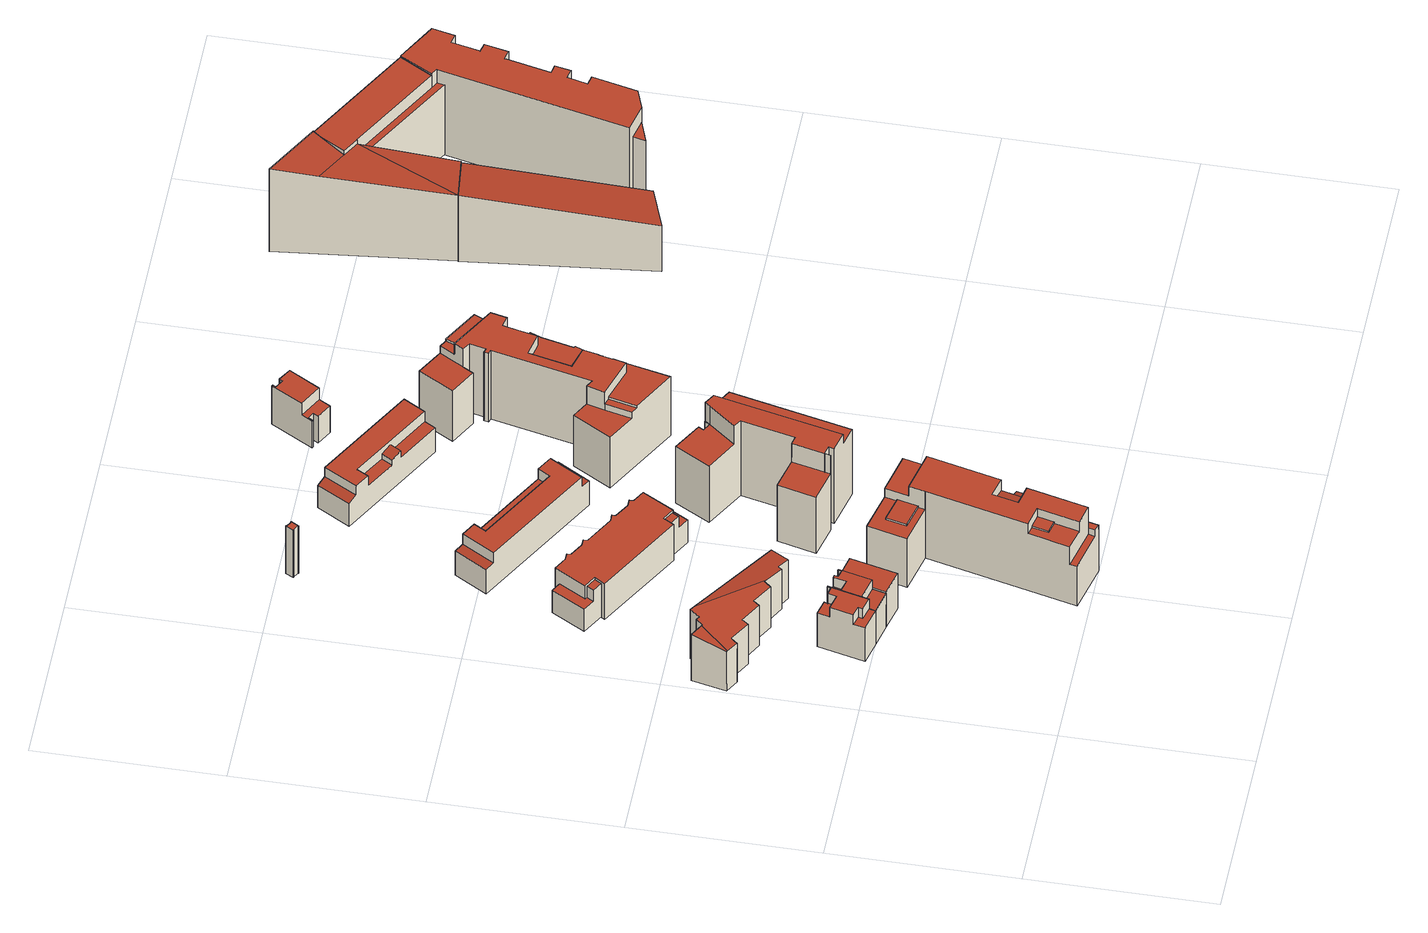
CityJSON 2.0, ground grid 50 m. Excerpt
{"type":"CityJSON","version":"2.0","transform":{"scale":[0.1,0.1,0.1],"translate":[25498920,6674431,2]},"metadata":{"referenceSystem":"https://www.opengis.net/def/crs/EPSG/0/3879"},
"CityObjects":{
"building1":{"type":"Building","attributes":{"Rakennuksen_tila":"voimassa","C_KAYTTARK":"011","CODE":"2018-111","VTJ_PRT":"103520365L","TYYPPI":"1","TILA_KOODI":0,"TILA":"2","RATU":63324,"KG_KRAKENN":5095135,"I_KEROSAL":191,"I_KERRLKM":4,"BuildingHeightNN":19,"RoofNames":"flat","LowestRoof":"15.5","HighestRoof":"18.9","GroundLevel":"3.5","Integrate_LoD[2].integrating_person":"vcdb_user","Integrate_LoD[2].integration_date":"2019-08-22","Integrate_LoD[2].matching_mode":1,"Integrate_LoD[2].area_diff":0,"Integrate_LoD[2].area_diff_filter":10,"Integrate_LoD[2].overlap_DB_to_file":100,"Integrate_LoD[2].overlap_file_to_DB":100,"Integrate_LoD[2].overlap_filter":89,"function":"011","roofType":"1000","measuredHeight":15.3,"storeysAboveGround":4},"address":[{"country":"Finland","locality":"Helsinki"}],"geometry":[{"type":"Solid","lod":"2","boundaries":[[[[0,1,2,3,4,5]],[[6,7,8,9,10,11]],[[12,13,14,15,16,17,18,19]],[[12,19,20,6,11,21,0,5]],[[22,7,6,20]],[[18,22,20,19]],[[23,15,14,24]],[[25,23,24,26]],[[2,25,26,3]],[[27,1,0,21]],[[10,27,21,11]],[[28,9,8,29]],[[16,28,29,17]],[[4,13,12,5]],[[8,7,22,18,17,29]],[[25,2,1,27,10,9,28,16,15,23]],[[3,26,24,14,13,4]]]],"semantics":{"surfaces":[{"type":"WallSurface"},{"type":"GroundSurface"},{"type":"RoofSurface","RoofOrientation":-1,"ZMinASL":15.5,"ZMin":12,"ZMaxASL":15.5,"ZMax":12,"RoofPitch":90,"Area":14.3},{"type":"RoofSurface","RoofOrientation":-1,"ZMinASL":18.9,"ZMin":15.3,"ZMaxASL":18.9,"ZMax":15.3,"RoofPitch":90,"Area":52.3},{"type":"RoofSurface","RoofOrientation":-1,"ZMinASL":15.5,"ZMin":12,"ZMaxASL":15.5,"ZMax":12,"RoofPitch":90,"Area":15.4}],"values":[[0,0,0,1,0,0,0,0,0,0,0,0,0,0,2,3,4]]}}]},
"building2":{"type":"Building","attributes":{"Rakennuksen_tila":"voimassa","C_KAYTTARK":"011","CODE":"2018-111","VTJ_PRT":"103520368P","TYYPPI":"1","TILA_KOODI":0,"TILA":"2","RATU":63325,"KG_KRAKENN":5095137,"I_KEROSAL":212,"I_KERRLKM":4,"BuildingHeightNN":19,"RoofNames":"flat","LowestRoof":"15.5","HighestRoof":"18.9","GroundLevel":"3.5","Integrate_LoD[2].integrating_person":"vcdb_user","Integrate_LoD[2].integration_date":"2019-08-22","Integrate_LoD[2].matching_mode":1,"Integrate_LoD[2].area_diff":0,"Integrate_LoD[2].area_diff_filter":10,"Integrate_LoD[2].overlap_DB_to_file":100,"Integrate_LoD[2].overlap_file_to_DB":100,"Integrate_LoD[2].overlap_filter":89,"function":"011","roofType":"1000","measuredHeight":15.3,"storeysAboveGround":4},"address":[{"country":"Finland","locality":"Helsinki"}],"geometry":[{"type":"Solid","lod":"2","boundaries":[[[[30,31,32,33,34,35,36,37,38,39]],[[40,41,4,42]],[[43,30,39,40,42,44]],[[0,45,46,35,34,47]],[[5,4,41,38,37,48,45,0]],[[5,0,47,49,50,51,43,44]],[[39,38,41,40]],[[31,30,43,51]],[[32,31,51,50]],[[33,32,50,49]],[[34,33,49,47]],[[36,35,46,52]],[[37,36,52,48]],[[42,4,5,44]],[[46,45,48,52]]]],"semantics":{"surfaces":[{"type":"RoofSurface","RoofOrientation":-1,"ZMinASL":18.9,"ZMin":15.3,"ZMaxASL":18.9,"ZMax":15.3,"RoofPitch":90,"Area":45.4},{"type":"RoofSurface","RoofOrientation":-1,"ZMinASL":15.5,"ZMin":12,"ZMaxASL":15.5,"ZMax":12,"RoofPitch":90,"Area":24.6},{"type":"WallSurface"},{"type":"GroundSurface"},{"type":"RoofSurface","RoofOrientation":-1,"ZMinASL":15.5,"ZMin":12,"ZMaxASL":15.5,"ZMax":12,"RoofPitch":90,"Area":12}],"values":[[0,1,2,2,2,3,2,2,2,2,2,2,2,2,4]]}}]},
"building3":{"type":"Building","attributes":{"CODE":"111","Integrate_LoD[1].overlap_filter":89,"Integrate_LoD[1].overlap_file_to_DB":100,"Integrate_LoD[1].overlap_DB_to_file":100,"Integrate_LoD[1].area_diff_filter":10,"Integrate_LoD[1].area_diff":0,"Integrate_LoD[1].matching_mode":1,"Integrate_LoD[1].integration_date":"2016-10-28","Integrate_LoD[1].integrating_person":"vcdb_user","GroundLevel":2.73,"HighestRoof":17.58,"LowestRoof":17.58,"BREC_RoofNames":"flat","BREC_BuildingHeightNN":17.58,"KG_KRAKENN":5088971,"REPAIRED":"no","TILA_KOODI":2,"C_KAYTTARK":"039","Kerrosala":1195,"Rakennuksen_tila":"voimassa","Kayttotarkoitus":"Asuinrakennus","Kerroksia":4,"Rakennustunnus_(VTJ-PRT)":"102821537S","Katuosoite":"Arcturuksenkatu 6","Valmistunut":"2015-06-12","Rakennusaine":"Betoni tai kevytbetoni","Tilavuus":4765,"Kokonaisala":1596,"Rakennustunnus_(RATU)":62413,"roofType":"1000","measuredHeight":14.86},"address":[{"country":"Finland","locality":"Helsinki"},{"country":"Finland","locality":"Helsinki"}],"geometry":[{"type":"Solid","lod":"2","boundaries":[[[[53,54,55,56,57]],[[58,59,60,61]],[[62,63,64,65]],[[66,67,68,69]],[[70,71,72,73]],[[59,68,67,60]],[[74,75,76,77]],[[78,79,80,56,55,81]],[[82,58,61,83]],[[84,78,81,82,83]],[[64,63,85,70,73]],[[80,79,86,87]],[[68,59,58,82,81,55,54,88,71,70,85,89,75,74,90,69]],[[85,63,62,89]],[[69,90,91,66]],[[90,74,77,91]],[[61,60,67,66,91,77,76,65,64,73,72,92,53,57,87,86,84,83]],[[56,80,87,57]],[[71,88,92,72]],[[76,75,89,62,65]],[[88,54,53,92]],[[79,78,84,86]]]],"semantics":{"surfaces":[{"type":"WallSurface"},{"type":"RoofSurface","Area":123.48,"RoofPitch":82.94,"ZMax":17.46,"ZMaxASL":20.19,"ZMin":13.75,"ZMinASL":16.48,"RoofOrientation":119.64},{"type":"RoofSurface","Area":188.75,"RoofPitch":75.1,"ZMax":17.52,"ZMaxASL":20.25,"ZMin":13.78,"ZMinASL":16.5,"RoofOrientation":200.57},{"type":"GroundSurface"}],"values":[[0,0,0,0,0,0,0,1,0,0,0,0,2,2,0,0,3,0,0,0,0,0]]}}]},
"building4":{"type":"Building","attributes":{"Rakennuksen_tila":"rakenteilla","C_KAYTTARK":"011","CODE":"2018-111","VTJ_PRT":"103520362H","TYYPPI":"1","TILA_KOODI":0,"TILA":"2","RATU":63326,"KG_KRAKENN":5095139,"I_KEROSAL":199,"I_KERRLKM":3,"BuildingHeightNN":16,"RoofNames":"flat","LowestRoof":"16.0","HighestRoof":"16.0","GroundLevel":"3.5","Integrate_LoD[2].integrating_person":"vcdb_user","Integrate_LoD[2].integration_date":"2019-08-22","Integrate_LoD[2].matching_mode":1,"Integrate_LoD[2].area_diff":0,"Integrate_LoD[2].area_diff_filter":10,"Integrate_LoD[2].overlap_DB_to_file":100,"Integrate_LoD[2].overlap_file_to_DB":100,"Integrate_LoD[2].overlap_filter":89,"function":"011","roofType":"1000","measuredHeight":12.4,"storeysAboveGround":3},"address":[{"country":"Finland","locality":"Helsinki"}],"geometry":[{"type":"Solid","lod":"2","boundaries":[[[[43,93,94,44]],[[95,96,97,98]],[[98,97,44,94]],[[95,98,94,93]],[[96,95,93,43]],[[97,96,43,44]]]],"semantics":{"surfaces":[{"type":"GroundSurface"},{"type":"RoofSurface","RoofOrientation":-1,"ZMinASL":16,"ZMin":12.4,"ZMaxASL":16,"ZMax":12.4,"RoofPitch":90,"Area":90.6},{"type":"WallSurface"}],"values":[[0,1,2,2,2,2]]}}]},
"building5":{"type":"Building","attributes":{"REPAIRED":"no","Integrate_LoD[1].overlap_filter":89,"Integrate_LoD[1].overlap_file_to_DB":100,"Integrate_LoD[1].overlap_DB_to_file":100,"Integrate_LoD[1].area_diff_filter":10,"Integrate_LoD[1].area_diff":0,"Integrate_LoD[1].matching_mode":1,"Integrate_LoD[1].integration_date":"2016-10-28","Integrate_LoD[1].integrating_person":"vcdb_user","GroundLevel":2.91,"HighestRoof":26.54,"LowestRoof":26.54,"BREC_RoofNames":"flat","BREC_BuildingHeightNN":26.54,"KG_KRAKENN":5081933,"Kerroksia":7,"TILA_KOODI":2,"CODE":"111","C_KAYTTARK":"039","Rakennuksen_tila":"voimassa","Kayttotarkoitus":"Asuinrakennus","Rakennustunnus_(VTJ-PRT)":"1021450332","Katuosoite":"Capellan puistotie 2","Valmistunut":"2015-03-23","Rakennusaine":"Betoni tai kevytbetoni","Tilavuus":15051,"Kokonaisala":4576,"Kerrosala":3667,"Rakennustunnus_(RATU)":61123,"roofType":"1000","measuredHeight":23.63},"address":[{"country":"Finland","locality":"Helsinki"},{"country":"Finland","locality":"Helsinki"}],"geometry":[{"type":"Solid","lod":"2","boundaries":[[[[99,100,101,102,103,104,105,106,107,108,109,110,111,112]],[[113,114,115,116,117,112,111,118]],[[119,101,100,120]],[[102,121,122,103]],[[123,99,112,117]],[[124,125,126,127]],[[128,129,130,131]],[[132,109,108,133]],[[134,105,104,135]],[[106,136,137,107]],[[115,138,139,140,141,116]],[[142,143,144,145]],[[143,146,147,144]],[[148,142,145,149]],[[129,150,151,130]],[[99,123,120,100]],[[152,153,154,155]],[[107,137,133,108]],[[104,103,122,135]],[[156,138,115,114]],[[157,158,159,160]],[[113,161,162,156,114]],[[163,164,165,166]],[[167,150,129,128]],[[143,142,148,146]],[[154,168,169,170,171,172,155]],[[126,141,140,127]],[[131,130,151,173,172,171]],[[134,160,159,166,165]],[[109,132,168,174,110]],[[111,110,174,153,152,118]],[[101,119,121,102]],[[105,134,165,136,106]],[[175,173,151,150,167,176]],[[170,169,164,163,158,157,125,124,161,175,176]],[[149,145,144,147,139,138,156,162]],[[176,167,128,131,171,170]],[[158,163,166,159]],[[118,152,155,172,173,175,161,113]],[[140,139,147,146,148,149,162,161,124,127]],[[169,168,132,133,137,136,165,164]],[[174,168,154,153]],[[122,121,119,120,123,117,116,141,126,125,157,160,134,135]]]],"semantics":{"surfaces":[{"type":"WallSurface"},{"type":"GroundSurface"},{"type":"RoofSurface","Area":16.92,"RoofPitch":90,"ZMax":14.15,"ZMaxASL":17.06,"ZMin":14.15,"ZMinASL":17.06,"RoofOrientation":-1},{"type":"RoofSurface","Area":16.26,"RoofPitch":90,"ZMax":20.8,"ZMaxASL":23.72,"ZMin":20.8,"ZMinASL":23.72,"RoofOrientation":-1},{"type":"RoofSurface","Area":40.17,"RoofPitch":90,"ZMax":17.82,"ZMaxASL":20.73,"ZMin":17.82,"ZMinASL":20.73,"RoofOrientation":-1},{"type":"RoofSurface","Area":72.85,"RoofPitch":90,"ZMax":20.25,"ZMaxASL":23.16,"ZMin":20.25,"ZMinASL":23.16,"RoofOrientation":-1},{"type":"RoofSurface","Area":38.17,"RoofPitch":79.21,"ZMax":20.89,"ZMaxASL":23.81,"ZMin":19.86,"ZMinASL":22.78,"RoofOrientation":103.56},{"type":"RoofSurface","Area":12.36,"RoofPitch":90,"ZMax":16.41,"ZMaxASL":19.32,"ZMin":16.41,"ZMinASL":19.32,"RoofOrientation":-1},{"type":"RoofSurface","Area":14.07,"RoofPitch":90,"ZMax":19.43,"ZMaxASL":22.35,"ZMin":19.43,"ZMinASL":22.35,"RoofOrientation":-1},{"type":"RoofSurface","Area":387.22,"RoofPitch":90,"ZMax":23.64,"ZMaxASL":26.55,"ZMin":23.64,"ZMinASL":26.55,"RoofOrientation":-1},{"type":"RoofSurface","Area":80.06,"RoofPitch":90,"ZMax":17.27,"ZMaxASL":20.18,"ZMin":17.27,"ZMinASL":20.18,"RoofOrientation":-1}],"values":[[0,1,0,0,0,0,0,0,0,0,0,0,0,0,0,2,2,2,2,0,0,0,0,3,4,0,5,5,6,7,0,8,8,0,9,10,0,0,0,0,0,0,0]]}}]},
"building6":{"type":"Building","attributes":{"GroundLevel":"4.0","HighestRoof":"16.0","LowestRoof":"11.9","RoofNames":"flat","BuildingHeightNN":16,"SUUNNITELMA_ALUE":"Suvilahti","Rakennuksen_tila":"suunnitelma","Integrate_LoD[2].overlap_filter":89,"Integrate_LoD[2].overlap_file_to_DB":100,"Integrate_LoD[2].overlap_DB_to_file":100,"Integrate_LoD[2].area_diff_filter":10,"Integrate_LoD[2].area_diff":0,"Integrate_LoD[2].matching_mode":1,"Integrate_LoD[2].integration_date":"2019-01-28","Integrate_LoD[2].integrating_person":"vcdb_user","roofType":"1000","measuredHeight":12},"address":[{"country":"Finland","locality":"Helsinki"}],"geometry":[{"type":"Solid","lod":"2","boundaries":[[[[177,178,179,180,181,182,183,184]],[[185,186,177,184]],[[187,188,189,190,191,192,193,194,195,196,186,185]],[[183,187,185,184]],[[197,193,192,198]],[[199,197,198,200]],[[190,199,200,191]],[[181,189,188,182]],[[194,180,179,195]],[[196,178,177,186]],[[183,182,188,187]],[[200,198,192,191]],[[197,199,190,189,181,180,194,193]],[[179,178,196,195]]]],"semantics":{"surfaces":[{"type":"WallSurface"},{"type":"GroundSurface"},{"type":"RoofSurface","Area":35.1,"RoofPitch":90,"ZMax":7.9,"ZMaxASL":11.9,"ZMin":7.9,"ZMinASL":11.9,"RoofOrientation":-1},{"type":"RoofSurface","Area":84.5,"RoofPitch":90,"ZMax":7.9,"ZMaxASL":11.9,"ZMin":7.9,"ZMinASL":11.9,"RoofOrientation":-1},{"type":"RoofSurface","Area":257.5,"RoofPitch":90,"ZMax":12,"ZMaxASL":16,"ZMin":12,"ZMinASL":16,"RoofOrientation":-1},{"type":"RoofSurface","Area":37.3,"RoofPitch":90,"ZMax":7.9,"ZMaxASL":11.9,"ZMin":7.9,"ZMinASL":11.9,"RoofOrientation":-1}],"values":[[0,1,0,0,0,0,0,0,0,0,2,3,4,5]]}}]},
"building7":{"type":"Building","attributes":{"Integrate_LoD[2].integrating_person":"vcdb_user","Integrate_LoD[2].integration_date":"2019-10-09","Integrate_LoD[2].matching_mode":1,"Integrate_LoD[2].area_diff":0,"Integrate_LoD[2].area_diff_filter":10,"Integrate_LoD[2].overlap_DB_to_file":100,"Integrate_LoD[2].overlap_file_to_DB":100,"Integrate_LoD[2].overlap_filter":89,"Rakennuksen_tila":"rakenteilla","VTJ_PRT":"1036517561","RATU":66213,"BuildingHeightNN":17,"RoofNames":"flat","LowestRoof":16.6,"HighestRoof":16.6,"GroundLevel":3.9,"roofType":"1000","measuredHeight":12.6},"address":[{"country":"Finland","locality":"Helsinki"}],"geometry":[{"type":"Solid","lod":"2","boundaries":[[[[201,202,203,204]],[[202,205,206,203]],[[205,207,208,206]],[[207,209,210,208]],[[209,211,212,210]],[[211,213,214,212]],[[213,215,216,214]],[[215,217,218,216]],[[217,219,220,218]],[[219,221,222,220]],[[221,223,224,222]],[[219,217,215,213,211,209,207,205,202,201,225,226,227,228,229,230,231,232,223,221]],[[233,234,235,236,237,238,239,240,204,203,206,208,210,212,214,216,218,220,222,224]],[[223,232,233,224]],[[232,231,234,233]],[[231,230,235,234]],[[230,229,236,235]],[[229,228,237,236]],[[228,227,238,237]],[[227,226,239,238]],[[226,225,240,239]],[[225,201,204,240]]]],"semantics":{"surfaces":[{"type":"WallSurface"},{"type":"RoofSurface","RoofOrientation":-1,"ZMinASL":16.6,"ZMin":12.6,"ZMaxASL":16.6,"ZMax":12.6,"RoofPitch":90,"Area":419.9},{"type":"GroundSurface"}],"values":[[0,0,0,0,0,0,0,0,0,0,0,1,2,0,0,0,0,0,0,0,0,0]]}}]},
"building8":{"type":"Building","attributes":{"GroundLevel":7.59,"HighestRoof":24.49,"LowestRoof":24.49,"BREC_RoofNames":"flat","BREC_BuildingHeightNN":24.49,"REPAIRED":"no","CODE":"210","Integrate_LoD[1].overlap_filter":89,"Integrate_LoD[1].overlap_file_to_DB":100,"Integrate_LoD[1].overlap_DB_to_file":100,"Integrate_LoD[1].area_diff_filter":10,"Integrate_LoD[1].area_diff":0,"Integrate_LoD[1].matching_mode":1,"Integrate_LoD[1].integration_date":"2016-10-28","Integrate_LoD[1].integrating_person":"vcdb_user","roofType":"1000","measuredHeight":16.9},"address":[{"country":"Finland","locality":"Helsinki"},{"country":"Finland","locality":"Helsinki"}],"geometry":[{"type":"Solid","lod":"2","boundaries":[[[[241,242,243,244]],[[245,246,247,248]],[[249,250,242,241]],[[248,247,250,249]],[[251,252,253,254]],[[255,256,246,245]],[[254,253,256,255]],[[257,243,242,250,247,246,256,253,252,258,259,260]],[[261,251,254,255,245,248,249,241,244,262,263,264]],[[263,260,259,264]],[[262,257,260,263]],[[244,243,257,262]],[[261,258,252,251]],[[264,259,258,261]]]],"semantics":{"surfaces":[{"type":"WallSurface"},{"type":"GroundSurface"},{"type":"RoofSurface","Area":4.47,"RoofPitch":90,"ZMax":16.9,"ZMaxASL":24.49,"ZMin":16.9,"ZMinASL":24.49,"RoofOrientation":-1}],"values":[[0,0,0,0,0,0,0,1,2,0,0,0,0,0]]}}]},
"building9":{"type":"Building","attributes":{"Integrate_LoD[1].overlap_filter":89,"Integrate_LoD[1].overlap_file_to_DB":100,"Integrate_LoD[1].overlap_DB_to_file":100,"Integrate_LoD[1].area_diff_filter":10,"Integrate_LoD[1].area_diff":0,"Integrate_LoD[1].matching_mode":1,"Integrate_LoD[1].integration_date":"2016-10-28","Integrate_LoD[1].integrating_person":"vcdb_user","GroundLevel":4.16,"HighestRoof":16.51,"LowestRoof":16.51,"BREC_RoofNames":"flat","BREC_BuildingHeightNN":16.51,"KG_KRAKENN":5065866,"REPAIRED":"no","TILA_KOODI":2,"CODE":"111","C_KAYTTARK":"021","Kerrosala":894,"Rakennuksen_tila":"voimassa","Kayttotarkoitus":"Asuinrakennus","Kerroksia":3,"Rakennustunnus_(VTJ-PRT)":"102274851R","Katuosoite":"Polariksenkatu 10","Valmistunut":"2014-01-09","Rakennusaine":"Betoni tai kevytbetoni","Tilavuus":4042,"Kokonaisala":1060,"Rakennustunnus_(RATU)":59084,"roofType":"1000","measuredHeight":12.35},"address":[{"country":"Finland","locality":"Helsinki"},{"country":"Finland","locality":"Helsinki"}],"geometry":[{"type":"Solid","lod":"2","boundaries":[[[[265,266,267,268]],[[269,270,271,272]],[[270,273,274,271]],[[275,276,277,278]],[[277,279,267,266,280,281,282,278]],[[273,283,284,274]],[[282,285,275,278]],[[280,286,287,281]],[[265,283,273,270,269,286,280,266]],[[288,279,277,276]],[[285,287,286,269,272,284,283,265,268,288,276,275]],[[284,272,271,274]],[[287,285,282,281]],[[288,268,267,279]]]],"semantics":{"surfaces":[{"type":"WallSurface"},{"type":"GroundSurface"},{"type":"RoofSurface","Area":251.02,"RoofPitch":90,"ZMax":12.36,"ZMaxASL":16.52,"ZMin":12.36,"ZMinASL":16.52,"RoofOrientation":-1},{"type":"RoofSurface","Area":91.63,"RoofPitch":90,"ZMax":8.85,"ZMaxASL":13.01,"ZMin":8.85,"ZMinASL":13.01,"RoofOrientation":-1},{"type":"RoofSurface","Area":30.32,"RoofPitch":84.46,"ZMax":8.95,"ZMaxASL":13.1,"ZMin":8.66,"ZMinASL":12.81,"RoofOrientation":119.64}],"values":[[0,0,0,1,0,0,0,0,2,0,0,3,3,4]]}}]},
"building10":{"type":"Building","attributes":{"Integrate_LoD[1].overlap_filter":89,"Integrate_LoD[1].overlap_file_to_DB":100,"Integrate_LoD[1].overlap_DB_to_file":100,"Integrate_LoD[1].area_diff_filter":10,"Integrate_LoD[1].area_diff":0,"Integrate_LoD[1].matching_mode":1,"Integrate_LoD[1].integration_date":"2016-10-28","Integrate_LoD[1].integrating_person":"vcdb_user","GroundLevel":2.79,"HighestRoof":29.39,"LowestRoof":29.39,"BREC_RoofNames":"flat","BREC_BuildingHeightNN":29.39,"KG_KRAKENN":0,"Kerroksia":0,"REPAIRED":"no","TILA_KOODI":2,"CODE":"110","Kayttotarkoitus":"Ei käyttömerkintää kartalla","Rakennuksen_tila":"voimassa","Kerrosala":0,"Rakennustunnus_(RATU)":0,"roofType":"1000","measuredHeight":26.59},"address":[{"country":"Finland","locality":"Helsinki"},{"country":"Finland","locality":"Helsinki"}],"geometry":[{"type":"Solid","lod":"2","boundaries":[[[[289,290,291,292,293,294,295,296,297,298,299,300,301,302,303,304]],[[305,306,297,296]],[[301,307,308,309,310,311,312,302]],[[306,313,298,297]],[[295,314,315,316,305,296]],[[313,317,299,298]],[[312,318,303,302]],[[307,319,308]],[[320,321,322,323]],[[319,317,313,306,305,316]],[[322,321,293,292]],[[319,307,301,300]],[[324,309,308,319]],[[325,326,289,304]],[[327,314,295,294]],[[293,321,320,328,327,294]],[[326,329,290,289]],[[329,326,325,330,310,309,324,315,314,327,328,331]],[[312,311,332,318]],[[329,331,291,290]],[[331,328,320,323]],[[317,319,300,299]],[[291,331,323,322,292]],[[303,318,332,330,325,304]],[[315,324,319,316]],[[310,330,332,311]]]],"semantics":{"surfaces":[{"type":"GroundSurface"},{"type":"WallSurface"},{"type":"RoofSurface","Area":0.2,"RoofPitch":90,"ZMax":20,"ZMaxASL":22.8,"ZMin":20,"ZMinASL":22.8,"RoofOrientation":-1},{"type":"RoofSurface","Area":217.17,"RoofPitch":90,"ZMax":26.6,"ZMaxASL":29.39,"ZMin":26.6,"ZMinASL":29.39,"RoofOrientation":-1},{"type":"RoofSurface","Area":192.84,"RoofPitch":90,"ZMax":23.04,"ZMaxASL":25.83,"ZMin":23.04,"ZMinASL":25.83,"RoofOrientation":-1}],"values":[[0,1,1,1,1,1,1,2,2,2,1,1,1,1,1,1,1,3,4,1,1,1,1,1,1,1]]}}]},
"building11":{"type":"Building","attributes":{"Integrate_LoD[1].overlap_filter":89,"Integrate_LoD[1].overlap_file_to_DB":100,"Integrate_LoD[1].overlap_DB_to_file":100,"Integrate_LoD[1].area_diff_filter":10,"Integrate_LoD[1].area_diff":0,"Integrate_LoD[1].matching_mode":1,"Integrate_LoD[1].integration_date":"2016-10-28","Integrate_LoD[1].integrating_person":"vcdb_user","GroundLevel":4.36,"HighestRoof":16.5,"LowestRoof":16.5,"BREC_RoofNames":"flat","BREC_BuildingHeightNN":16.5,"KG_KRAKENN":5065864,"REPAIRED":"no","TILA_KOODI":2,"CODE":"111","C_KAYTTARK":"021","Kerrosala":750,"Rakennuksen_tila":"voimassa","Kayttotarkoitus":"Asuinrakennus","Kerroksia":3,"Rakennustunnus_(VTJ-PRT)":"102274850P","Katuosoite":"Antareksenkatu 9","Valmistunut":"2014-01-09","Rakennusaine":"Betoni tai kevytbetoni","Tilavuus":3384,"Kokonaisala":891,"Rakennustunnus_(RATU)":59083,"roofType":"1000","measuredHeight":12.14},"address":[{"country":"Finland","locality":"Helsinki"},{"country":"Finland","locality":"Helsinki"}],"geometry":[{"type":"Solid","lod":"2","boundaries":[[[[333,334,335,336]],[[337,338,339,340]],[[341,342,343,344]],[[345,340,339,346]],[[347,348,349,350]],[[349,351,352,343,342,350]],[[348,353,335,334,351,349]],[[354,353,348,347]],[[343,352,337,340,345,355,356,344]],[[351,334,333,338,337,352]],[[356,355,357,358]],[[342,341,358,357,346,339,338,333,336,354,347,350]],[[357,355,345,346]],[[356,358,341,344]],[[335,353,354,336]]]],"semantics":{"surfaces":[{"type":"WallSurface"},{"type":"RoofSurface","Area":45.78,"RoofPitch":90,"ZMax":8.58,"ZMaxASL":12.94,"ZMin":8.58,"ZMinASL":12.94,"RoofOrientation":-1},{"type":"GroundSurface"},{"type":"RoofSurface","Area":219.94,"RoofPitch":90,"ZMax":12.14,"ZMaxASL":16.5,"ZMin":12.14,"ZMinASL":16.5,"RoofOrientation":-1},{"type":"RoofSurface","Area":11.56,"RoofPitch":74.35,"ZMax":11.12,"ZMaxASL":15.48,"ZMin":10.2,"ZMinASL":14.57,"RoofOrientation":299.64},{"type":"RoofSurface","Area":28.97,"RoofPitch":69.95,"ZMax":8.93,"ZMaxASL":13.29,"ZMin":7.94,"ZMinASL":12.31,"RoofOrientation":299.64}],"values":[[0,0,1,1,2,0,0,0,0,3,4,0,0,0,5]]}}]},
"building12":{"type":"Building","attributes":{"Integrate_LoD[1].overlap_filter":89,"Integrate_LoD[1].overlap_file_to_DB":100,"Integrate_LoD[1].overlap_DB_to_file":100,"Integrate_LoD[1].area_diff_filter":10,"Integrate_LoD[1].area_diff":0,"Integrate_LoD[1].matching_mode":1,"Integrate_LoD[1].integration_date":"2016-10-28","Integrate_LoD[1].integrating_person":"vcdb_user","GroundLevel":3.94,"HighestRoof":24.86,"LowestRoof":24.86,"BREC_RoofNames":"flat","BREC_BuildingHeightNN":24.86,"KG_KRAKENN":5065870,"REPAIRED":"no","TILA_KOODI":2,"CODE":"111","C_KAYTTARK":"039","Kerrosala":4096,"Rakennuksen_tila":"voimassa","Kayttotarkoitus":"Asuinrakennus","Kerroksia":6,"Rakennustunnus_(VTJ-PRT)":"103423483C","Katuosoite":"Capellan puistotie 6","Valmistunut":"2013-12-20","Rakennusaine":"Betoni tai kevytbetoni","Tilavuus":16300,"Kokonaisala":5344,"Rakennustunnus_(RATU)":59086,"roofType":"1000","measuredHeight":20.92},"address":[{"country":"Finland","locality":"Helsinki"},{"country":"Finland","locality":"Helsinki"}],"geometry":[{"type":"Solid","lod":"2","boundaries":[[[[359,360,361,362]],[[363,364,365,366,367,368]],[[369,370,371,372]],[[373,374,375,376]],[[377,378,379,380]],[[381,382,383,384]],[[366,365,385,386,387,388]],[[360,389,390,361]],[[391,392,393,394]],[[395,396,376,375,397,380,379,398,384,383,399,400,372,371,401,402,403,404,405,391,394,406,407,408,409,410,411,412,363,368]],[[413,414,415,416,417]],[[418,413,417,419]],[[403,420,421,404]],[[422,423,424,425]],[[393,426,406,394]],[[389,427,428,390]],[[429,430,431,432,388,387]],[[433,434,408,407]],[[370,422,425,418,419,435,401,371]],[[435,436,402,401]],[[437,438,410,409]],[[438,430,429,439,440,441,412,411,410]],[[434,437,409,408]],[[370,369,442,443,423,422]],[[386,439,429,387]],[[385,365,364,441,440]],[[444,382,381,445,378,377,446,374,373,447,362,361,390,428]],[[448,392,391,405]],[[424,413,418,425]],[[449,450,451,452,427,389,360,359,453,454,367,366,388,432,426,393,392,448,421,420,415,414,455]],[[438,437,434,433,431,430]],[[417,416,436,435,419]],[[406,426,432,431,433,407]],[[445,381,384,398]],[[402,436,416,415,420,403]],[[400,450,449,442,369,372]],[[446,377,380,397]],[[383,382,444,452,451,399]],[[378,445,398,379]],[[385,440,439,386]],[[395,454,453,396]],[[427,452,444,428]],[[451,450,400,399]],[[449,455,443,442]],[[453,359,362,447]],[[441,364,363,412]],[[414,413,424,423,443,455]],[[374,446,397,375]],[[367,454,395,368]],[[404,421,448,405]],[[396,453,447,373,376]]]],"semantics":{"surfaces":[{"type":"WallSurface"},{"type":"GroundSurface"},{"type":"RoofSurface","Area":123.14,"RoofPitch":89.98,"ZMax":20.94,"ZMaxASL":24.88,"ZMin":20.94,"ZMinASL":24.88,"RoofOrientation":-1},{"type":"RoofSurface","Area":14.35,"RoofPitch":90,"ZMax":20.13,"ZMaxASL":24.07,"ZMin":20.13,"ZMinASL":24.07,"RoofOrientation":-1},{"type":"RoofSurface","Area":314.75,"RoofPitch":90,"ZMax":24.36,"ZMaxASL":28.3,"ZMin":24.36,"ZMinASL":28.3,"RoofOrientation":-1},{"type":"RoofSurface","Area":86.16,"RoofPitch":90,"ZMax":17.98,"ZMaxASL":21.93,"ZMin":17.98,"ZMinASL":21.93,"RoofOrientation":-1}],"values":[[0,0,0,0,0,0,0,0,0,1,0,0,0,0,0,0,0,0,0,0,0,0,0,2,2,2,2,0,3,4,5,5,0,0,0,0,0,0,0,0,0,0,0,0,0,0,0,0,0,0,0]]}}]},
"building13":{"type":"Building","attributes":{"Integrate_LoD[1].overlap_filter":89,"Integrate_LoD[1].overlap_file_to_DB":100,"Integrate_LoD[1].overlap_DB_to_file":100,"Integrate_LoD[1].area_diff_filter":10,"Integrate_LoD[1].area_diff":0,"Integrate_LoD[1].matching_mode":1,"Integrate_LoD[1].integration_date":"2016-10-28","Integrate_LoD[1].integrating_person":"vcdb_user","GroundLevel":3.24,"HighestRoof":16.75,"LowestRoof":16.75,"BREC_RoofNames":"flat","BREC_BuildingHeightNN":16.75,"KG_KRAKENN":5067820,"REPAIRED":"no","TILA_KOODI":2,"CODE":"111","C_KAYTTARK":"011","Kerrosala":185,"Rakennuksen_tila":"voimassa","Kayttotarkoitus":"Asuinrakennus","Kerroksia":3,"Rakennustunnus_(VTJ-PRT)":"102553047T","Katuosoite":"Antareksenkatu 18","Valmistunut":"2014-03-04","Rakennusaine":"Betoni tai kevytbetoni","Tilavuus":1089,"Kokonaisala":309,"Rakennustunnus_(RATU)":59384,"roofType":"1000","measuredHeight":13.51},"address":[{"country":"Finland","locality":"Helsinki"},{"country":"Finland","locality":"Helsinki"}],"geometry":[{"type":"Solid","lod":"2","boundaries":[[[[456,457,458,459,460,461]],[[462,463,464,465]],[[463,456,461,464]],[[459,466,467,460]],[[466,468,469,467]],[[470,471,472,473]],[[474,475,476,477]],[[460,467,469,478,473,472,479,477,476,465,464,461]],[[462,475,474,480,481,457,456,463]],[[475,462,465,476]],[[482,458,457,481]],[[468,483,478,469]],[[471,482,481,480,479,472]],[[471,470,483,468,466,459,458,482]],[[480,474,477,479]],[[483,470,473,478]]]],"semantics":{"surfaces":[{"type":"WallSurface"},{"type":"GroundSurface"},{"type":"RoofSurface","Area":21.08,"RoofPitch":90,"ZMax":9.36,"ZMaxASL":12.6,"ZMin":9.36,"ZMinASL":12.6,"RoofOrientation":-1},{"type":"RoofSurface","Area":63.35,"RoofPitch":90,"ZMax":13.45,"ZMaxASL":16.69,"ZMin":13.45,"ZMinASL":16.69,"RoofOrientation":-1}],"values":[[0,0,0,0,0,0,0,1,2,0,0,0,0,3,0,0]]}}]},
"building14":{"type":"Building","attributes":{"Rakennuksen_tila":"voimassa","CODE":"2018-110","VTJ_PRT":"103557252H","TYYPPI":"1","TILA_KOODI":0,"Integrate_LoD[2].integrating_person":"vcdb_user","Integrate_LoD[2].integration_date":"2019-08-22","Integrate_LoD[2].matching_mode":1,"Integrate_LoD[2].area_diff":0,"Integrate_LoD[2].area_diff_filter":10,"Integrate_LoD[2].overlap_DB_to_file":100,"Integrate_LoD[2].overlap_file_to_DB":100,"Integrate_LoD[2].overlap_filter":89,"TILA":"2","RATU":64497,"KG_KRAKENN":0,"I_KEROSAL":0,"I_KERRLKM":0,"BuildingHeightNN":27,"RoofNames":"shed","LowestRoof":"19.5","HighestRoof":"26.6","GroundLevel":"3.2","roofType":"2100","measuredHeight":23.4},"address":[{"country":"Finland","locality":"Helsinki"}],"geometry":[{"type":"Solid","lod":"2","boundaries":[[[[484,485,486,487]],[[488,489,485,484]],[[487,486,490,491]],[[487,491,488,484]],[[489,488,491,490]],[[485,489,490,486]]]],"semantics":{"surfaces":[{"type":"WallSurface"},{"type":"RoofSurface","RoofOrientation":159.7,"ZMinASL":19.5,"ZMin":16.3,"ZMaxASL":26.6,"ZMax":23.4,"RoofPitch":81.7,"Area":589.6},{"type":"GroundSurface"}],"values":[[0,1,2,0,0,0]]}}]},
"building15":{"type":"Building","attributes":{"GroundLevel":"3.1","HighestRoof":"28.0","LowestRoof":"6.3","RoofNames":"flat","BuildingHeightNN":28,"SUUNNITELMA_ALUE":"Suvilahti","Rakennuksen_tila":"suunnitelma","Integrate_LoD[2].overlap_filter":89,"Integrate_LoD[2].overlap_file_to_DB":100,"Integrate_LoD[2].overlap_DB_to_file":100,"Integrate_LoD[2].area_diff_filter":10,"Integrate_LoD[2].area_diff":0,"Integrate_LoD[2].matching_mode":1,"Integrate_LoD[2].integration_date":"2019-01-28","Integrate_LoD[2].integrating_person":"vcdb_user","roofType":"1000","measuredHeight":24.9},"address":[{"country":"Finland","locality":"Helsinki"}],"geometry":[{"type":"Solid","lod":"2","boundaries":[[[[492,493,494,495,496,497,498,499]],[[500,501,502,503,504,505,506,507,494,493]],[[501,500,493,492,499,498,508,502],[509,510,511,512,513,514,515,516,517]],[[518,519,520,521,522,512,511,510,509,517,523,524]],[[525,507,506,526]],[[524,520,519,518]],[[527,523,517,516]],[[528,529,527,516,515]],[[530,529,528,531]],[[504,530,531,505]],[[532,503,502,508]],[[497,532,508,498]],[[525,522,494,507]],[[522,521,495,494]],[[521,520,524,496,495]],[[524,523,527,529,530,504,503,532,497,496]],[[505,531,528,533,526,506]],[[525,526,533,528,515,514,513,512,522]]]],"semantics":{"surfaces":[{"type":"WallSurface"},{"type":"GroundSurface"},{"type":"RoofSurface","Area":70.2,"RoofPitch":82.9,"ZMax":17.8,"ZMaxASL":20.8,"ZMin":16.2,"ZMinASL":19.3,"RoofOrientation":160.7},{"type":"RoofSurface","Area":444.3,"RoofPitch":83.9,"ZMax":24.9,"ZMaxASL":28,"ZMin":16.2,"ZMinASL":19.3,"RoofOrientation":170.4},{"type":"RoofSurface","Area":318.6,"RoofPitch":81.4,"ZMax":24.9,"ZMaxASL":28,"ZMin":17.9,"ZMinASL":21,"RoofOrientation":209.6},{"type":"RoofSurface","Area":1252,"RoofPitch":90,"ZMax":24.9,"ZMaxASL":28,"ZMin":24.9,"ZMinASL":28,"RoofOrientation":-1},{"type":"RoofSurface","Area":146.6,"RoofPitch":90,"ZMax":3.2,"ZMaxASL":6.3,"ZMin":3.2,"ZMinASL":6.3,"RoofOrientation":-1}],"values":[[0,0,1,0,0,0,0,0,0,0,0,0,2,3,4,5,6,0]]}}]},
"building16":{"type":"Building","attributes":{"Rakennuksen_tila":"voimassa","C_KAYTTARK":"039","CODE":"2018-111","VTJ_PRT":"103509649X","TYYPPI":"1","TILA_KOODI":0,"TILA":"2","RATU":63304,"KG_KRAKENN":5095000,"I_KEROSAL":3768,"I_KERRLKM":8,"BuildingHeightNN":33,"RoofNames":"shed;flat","LowestRoof":"26.6","HighestRoof":"32.7","GroundLevel":"3.3","Integrate_LoD[2].integrating_person":"vcdb_user","Integrate_LoD[2].integration_date":"2019-08-22","Integrate_LoD[2].matching_mode":1,"Integrate_LoD[2].area_diff":0,"Integrate_LoD[2].area_diff_filter":10,"Integrate_LoD[2].overlap_DB_to_file":100,"Integrate_LoD[2].overlap_file_to_DB":100,"Integrate_LoD[2].overlap_filter":89,"function":"039","roofType":"2100;1000","measuredHeight":29.5,"storeysAboveGround":8},"address":[{"country":"Finland","locality":"Helsinki"}],"geometry":[{"type":"Solid","lod":"2","boundaries":[[[[488,534,535,536,537]],[[538,539,540,541,542,543]],[[544,545,546,535,534,547,548]],[[549,538,543,550,544,548]],[[488,537,539,538,549]],[[546,551,536,535]],[[552,545,544,550]],[[542,552,550,543]],[[551,553,536]],[[547,488,549,548]],[[540,553,541]],[[545,552,542,541,553,551,546]],[[547,534,488]],[[536,553,540,539,537]]]],"semantics":{"surfaces":[{"type":"RoofSurface","RoofOrientation":209.6,"ZMinASL":26.6,"ZMin":23.4,"ZMaxASL":31.1,"ZMax":27.8,"RoofPitch":81,"Area":208.5},{"type":"WallSurface"},{"type":"GroundSurface"},{"type":"RoofSurface","RoofOrientation":-1,"ZMinASL":32.3,"ZMin":29.1,"ZMaxASL":32.3,"ZMax":29.1,"RoofPitch":90,"Area":337.5},{"type":"RoofSurface","RoofOrientation":173.8,"ZMinASL":26.6,"ZMin":23.3,"ZMaxASL":31,"ZMax":27.8,"RoofPitch":80.3,"Area":156},{"type":"RoofSurface","RoofOrientation":209.6,"ZMinASL":31.1,"ZMin":27.8,"ZMaxASL":32.7,"ZMax":29.5,"RoofPitch":80.5,"Area":136.9}],"values":[[0,1,1,2,1,1,1,1,1,1,1,3,4,5]]}}]},
"building17":{"type":"Building","attributes":{"Rakennuksen_tila":"voimassa","C_KAYTTARK":"039","CODE":"2018-111","VTJ_PRT":"103529164E","TYYPPI":"1","TILA_KOODI":0,"TILA":"2","RATU":63915,"KG_KRAKENN":5099098,"I_KEROSAL":4425,"I_KERRLKM":8,"BuildingHeightNN":33,"RoofNames":"flat","LowestRoof":"32.8","HighestRoof":"32.8","GroundLevel":"3.2","Integrate_LoD[2].integrating_person":"vcdb_user","Integrate_LoD[2].integration_date":"2019-08-22","Integrate_LoD[2].matching_mode":1,"Integrate_LoD[2].area_diff":0,"Integrate_LoD[2].area_diff_filter":10,"Integrate_LoD[2].overlap_DB_to_file":100,"Integrate_LoD[2].overlap_file_to_DB":100,"Integrate_LoD[2].overlap_filter":89,"function":"039","roofType":"1000","measuredHeight":29.6,"storeysAboveGround":8},"address":[{"country":"Finland","locality":"Helsinki"}],"geometry":[{"type":"Solid","lod":"2","boundaries":[[[[554,555,556,557]],[[558,559,560,561]],[[562,563,564,565]],[[566,567,568,569]],[[570,571,572,573]],[[574,575,576,577]],[[578,579,580,581]],[[574,577,578,581,582,583,554,557,558,561,562,565,584,585,586,566,569,570,573]],[[560,559,556,555,587,588,580,579,576,575,572,571,568,567,589,590,591,564,563]],[[568,571,570,569]],[[576,579,578,577]],[[587,555,554,583]],[[560,563,562,561]],[[572,575,574,573]],[[589,567,566,586]],[[590,589,586,585]],[[564,591,584,565]],[[556,559,558,557]],[[584,591,590,585]],[[581,580,588,582]],[[582,588,587,583]]]],"semantics":{"surfaces":[{"type":"WallSurface"},{"type":"GroundSurface"},{"type":"RoofSurface","RoofOrientation":-1,"ZMinASL":32.8,"ZMin":29.6,"ZMaxASL":32.8,"ZMax":29.6,"RoofPitch":90,"Area":690.7}],"values":[[0,0,0,0,0,0,0,1,2,0,0,0,0,0,0,0,0,0,0,0,0]]}}]}
},
"vertices":[
[254,625,15],[254,625,169],[228,516,169],[228,516,135],[224,499,135],[224,499,15],[228,620,15],[228,620,135],[229,620,135],[229,620,169],[249,616,169],[249,616,15],[161,514,15],[161,514,135],[168,545,135],[168,545,169],[183,607,169],[183,607,135],[191,640,135],[191,640,15],[231,630,15],[251,625,15],[231,630,135],[195,538,169],[195,538,135],[192,525,169],[192,525,135],[251,625,169],[223,597,169],[223,597,135],
[317,609,168],[315,610,168],[312,600,168],[292,605,168],[294,615,168],[287,617,168],[279,582,168],[246,590,168],[233,536,168],[296,520,168],[296,520,135],[233,536,135],[287,484,135],[317,609,15],[287,484,15],[254,625,135],[287,617,135],[294,615,15],[246,590,135],[292,605,15],[312,600,15],[315,610,15],[279,582,135],
[102,943,7],[102,943,182],[115,936,182],[375,788,145],[375,788,7],[243,766,152],[186,799,154],[186,799,7],[243,766,7],[8,835,147],[29,928,171],[29,928,7],[8,835,7],[119,815,7],[177,783,7],[177,783,149],[119,815,152],[67,907,170],[77,924,175],[77,924,7],[67,907,7],[53,831,150],[43,815,145],[43,815,7],[53,831,7],[310,750,149],[316,760,149],[349,741,145],[263,777,156],[253,783,157],[253,783,7],[310,750,7],[64,908,170],[316,760,7],[349,741,7],[87,918,175],[11,833,147],[110,799,147],[110,799,7],[87,918,7],
[385,593,15],[355,467,15],[385,593,140],[317,609,140],[287,484,140],[355,467,140],
[683,444,151],[662,360,151],[662,360,203],[645,289,203],[645,289,147],[628,216,147],[628,216,201],[612,149,201],[612,149,152],[590,61,152],[590,61,173],[576,1,173],[576,1,9],[683,444,9],[544,431,9],[437,457,9],[463,564,9],[679,512,9],[664,449,9],[448,32,9],[644,364,203],[644,364,151],[627,294,203],[627,294,147],[664,449,151],[554,475,246],[664,449,246],[664,449,212],[554,475,212],[525,103,217],[491,111,217],[491,111,212],[525,103,212],[573,70,173],[573,70,152],[609,221,208],[609,221,147],[593,153,208],[593,153,152],[463,564,182],[569,538,182],[569,538,212],[679,512,212],[480,466,187],[493,522,187],[493,522,182],[480,466,182],[561,505,187],[561,505,182],[548,450,187],[548,450,182],[501,156,217],[501,156,212],[448,32,150],[557,6,150],[562,25,150],[452,51,150],[437,457,182],[617,253,246],[564,266,246],[564,266,218],[617,253,208],[544,431,246],[544,431,182],[548,198,246],[600,186,246],[600,186,208],[548,198,218],[536,148,217],[562,25,173],[562,25,246],[509,37,246],[509,37,212],[452,51,212],[479,161,212],[557,6,173],[479,161,246],[536,148,246],
[186,1306,20],[186,1306,99],[218,1288,99],[218,1288,139],[504,1125,139],[504,1125,99],[534,1108,99],[534,1108,20],[483,1018,20],[135,1216,20],[483,1018,99],[453,1035,99],[453,1035,139],[419,1054,139],[419,1054,99],[197,1181,99],[197,1181,139],[166,1198,139],[166,1198,99],[135,1216,99],[213,1209,139],[213,1209,99],[436,1083,139],[436,1083,99],
[423,1198,146],[423,1188,146],[423,1188,19],[423,1198,19],[462,1165,146],[462,1165,19],[481,1165,146],[481,1165,19],[481,1154,146],[481,1154,19],[513,1136,146],[513,1136,19],[466,1052,146],[466,1052,19],[434,1070,146],[434,1070,19],[417,1041,146],[417,1041,19],[186,1173,146],[186,1173,19],[203,1202,146],[203,1202,19],[171,1220,146],[171,1220,19],[403,1198,146],[326,1242,146],[326,1253,146],[307,1253,146],[271,1274,146],[271,1284,146],[252,1285,146],[218,1304,146],[218,1304,19],[252,1285,19],[271,1284,19],[271,1274,19],[307,1253,19],[326,1253,19],[326,1242,19],[403,1198,19],
[167,1973,225],[167,1973,56],[156,1952,56],[156,1952,225],[183,1962,225],[183,1962,56],[168,1970,56],[168,1970,225],[169,1972,225],[169,1972,56],[173,1941,225],[173,1941,56],[185,1962,56],[185,1962,225],[184,1963,225],[184,1963,56],[157,1951,56],[172,1942,56],[172,1943,56],[158,1951,56],[172,1942,225],[157,1951,225],[158,1951,225],[172,1943,225],
[588,1382,145],[538,1295,145],[538,1295,111],[588,1382,111],[332,1528,145],[314,1496,145],[314,1496,110],[332,1528,110],[529,1373,145],[529,1373,110],[268,1564,22],[614,1368,22],[564,1280,22],[218,1477,22],[564,1280,108],[243,1463,145],[243,1463,110],[218,1477,108],[547,1406,145],[547,1406,110],[268,1564,108],[293,1550,145],[293,1550,110],[614,1368,108],
[626,689,8],[602,695,8],[599,679,8],[513,700,8],[538,803,8],[644,777,8],[676,920,8],[570,980,8],[623,1074,8],[700,1030,8],[692,1016,8],[713,1004,8],[721,1018,8],[803,971,8],[730,648,8],[622,674,8],[570,980,208],[623,1074,208],[721,1018,208],[723,1017,208],[723,1017,274],[751,1001,274],[751,1001,238],[803,971,238],[700,1030,208],[676,920,274],[656,932,274],[656,932,208],[692,1016,208],[730,648,238],[713,1004,208],[622,782,208],[538,803,208],[513,700,208],[599,679,208],[713,1004,274],[622,674,274],[626,689,274],[644,777,274],[622,782,274],[602,695,274],[675,661,274],[599,679,274],[675,661,238],
[409,1839,145],[459,1927,145],[459,1927,113],[409,1839,113],[466,1846,145],[449,1816,145],[449,1816,109],[466,1846,109],[558,1754,109],[675,1688,109],[692,1717,109],[575,1783,109],[547,1800,109],[530,1770,109],[385,1852,24],[435,1940,24],[725,1775,24],[675,1688,24],[725,1775,145],[692,1717,145],[435,1940,103],[385,1852,103],[547,1800,126],[575,1783,135],[530,1770,126],[558,1754,135],
[885,1468,263],[824,1481,263],[824,1481,229],[885,1468,229],[947,1611,19],[947,1611,231],[944,1597,231],[944,1597,263],[934,1553,263],[934,1553,19],[869,1262,229],[838,1124,229],[838,1124,19],[869,1262,19],[925,1512,229],[921,1496,229],[921,1496,19],[925,1512,19],[915,1467,229],[895,1378,229],[895,1378,19],[915,1467,19],[888,1349,229],[878,1303,229],[878,1303,19],[888,1349,19],[848,1652,231],[848,1652,224],[823,1666,224],[823,1666,263],[798,1366,263],[798,1366,229],[807,1589,19],[807,1589,263],[819,1586,263],[819,1586,19],[905,1559,19],[896,1519,19],[926,1494,19],[899,1376,19],[848,1309,19],[839,1268,19],[634,1240,19],[693,1343,19],[756,1307,19],[816,1573,19],[805,1576,19],[829,1629,19],[808,1641,19],[792,1613,19],[723,1652,19],[776,1746,19],[955,1644,19],[960,1641,19],[724,1270,221],[724,1270,263],[738,1318,263],[738,1318,199],[724,1270,199],[708,1198,221],[708,1198,199],[756,1307,263],[816,1573,263],[725,1188,229],[742,1264,229],[742,1264,221],[725,1188,221],[829,1629,263],[858,1350,263],[858,1350,229],[846,1706,224],[846,1706,199],[809,1641,199],[809,1641,263],[808,1641,199],[792,1613,199],[634,1240,199],[693,1343,199],[723,1652,199],[776,1746,199],[865,1695,224],[865,1695,231],[960,1641,231],[840,1268,229],[832,1235,229],[849,1309,229],[899,1376,229],[926,1494,229],[896,1519,229],[805,1576,263],[840,1268,263],[839,1268,263],[848,1309,263],[849,1309,263],[896,1519,263],[905,1559,263],[832,1235,263],
[646,1992,106],[663,2022,106],[663,2022,147],[710,2105,147],[710,2105,12],[646,1992,12],[657,2003,106],[650,1990,106],[650,1990,12],[657,2003,12],[714,2104,147],[714,2104,12],[709,2095,147],[709,2095,12],[737,2091,147],[771,2071,147],[771,2071,12],[737,2091,12],[666,1981,106],[673,1994,106],[673,1994,12],[666,1981,12],[732,2082,12],[706,1958,12],[706,1958,106],[723,1988,106],[723,1988,147],[732,2082,147],
[1460,1763,242],[1511,1289,175],[1511,1289,12],[1460,1763,12],[1342,1750,246],[1396,1247,175],[1396,1247,12],[1342,1750,12],
[1311,2065,11],[1403,1256,11],[1403,1256,173],[1311,2065,260],[1311,2068,260],[1294,2216,260],[1294,2216,11],[1311,2068,11],[1509,1293,11],[1596,1324,11],[1720,1367,11],[1720,1367,260],[1596,1324,260],[1596,1324,43],[1509,1293,43],[1509,1293,173],[1840,1906,11],[1428,2001,11],[1444,1860,11],[1491,1431,11],[1493,1418,11],[1494,1418,11],[1594,1455,11],[1629,1468,11],[1712,1840,11],[1428,2002,11],[1428,2001,43],[1444,1860,43],[1444,1860,243],[1491,1431,190],[1493,1418,188],[1428,2002,260],[1428,2001,260],[1494,1418,188],[1494,1418,43],[1712,1840,260],[1629,1468,43],[1629,1468,260],[1629,1467,260],[1629,1467,43],[1840,1906,260],[1594,1455,43],
[1432,2019,290],[1432,2020,290],[1389,2045,290],[1304,2093,290],[1291,2216,13],[1291,2216,307],[1439,2132,307],[1439,2132,303],[1732,1965,303],[1732,1965,13],[1432,2021,13],[1432,2021,303],[1432,2020,303],[1460,1763,246],[1460,1763,13],[1342,1750,13],[1683,1878,13],[1389,2045,303],[1683,1878,303],[1427,2111,303],
[1756,1540,12],[1756,1540,308],[1732,1546,308],[1732,1546,12],[1719,1492,12],[1719,1492,308],[1744,1486,308],[1744,1486,12],[1716,1365,12],[1716,1365,308],[1661,1345,308],[1661,1345,12],[1732,1965,12],[1732,1965,308],[1838,1905,308],[1838,1905,12],[1824,1844,12],[1824,1844,308],[1800,1849,308],[1800,1849,12],[1783,1774,12],[1783,1774,308],[1807,1768,308],[1807,1768,12],[1793,1704,12],[1793,1704,308],[1768,1709,308],[1768,1709,12],[1741,1588,12],[1765,1583,12],[1587,1362,12],[1702,1868,12],[1683,1878,12],[1765,1583,308],[1741,1588,308],[1683,1878,308],[1702,1868,308],[1587,1362,308]
]}
